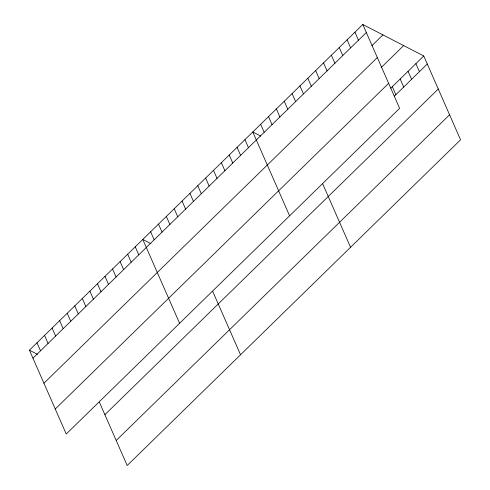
<?xml version="1.0" encoding="UTF-8"?>
<svg xmlns="http://www.w3.org/2000/svg" width="490" height="490" viewBox="0 0 490 490"><rect width="100%" height="100%" fill="white"/><g stroke="black" fill="none" stroke-linecap="round" stroke-linejoin="round"><path stroke-width="0.73" d="M362.814 24.5L399.62 108.351L66.242 434.03L29.437 350.179L362.814 24.5L423.758 55.97L460.563 139.822L127.186 465.5L99.397 402.192M32.959 358.208L366.336 32.53M371.922 45.631L382.923 34.888M43.941 383.229L377.318 57.55M381.122 67.596L403.65 45.588M55.26 409.003L388.637 83.331M390.757 88.212L423.758 55.97M394.279 96.242L427.28 64M104.885 414.699L438.268 89.021M116.204 440.479L449.581 114.801M260.845 136.128L252.797 131.975L289.602 215.821M150.828 243.604L142.78 239.445L179.591 323.296M29.437 350.179L37.479 354.331M415.9 63.651L419.422 71.675M408.041 71.326L411.569 79.356M400.183 79L403.711 87.03M392.325 86.681L395.853 94.705M354.956 32.175L358.478 40.205M347.098 39.855L350.62 47.879M339.239 47.53L342.761 55.56M331.381 55.205L334.903 63.235M323.523 62.885L327.044 70.909M315.664 70.56L319.186 78.59M307.806 78.235L311.328 86.265M299.947 85.915L303.469 93.939M292.089 93.59L295.611 101.62M322.757 183.983L350.552 247.297M284.231 101.265L287.753 109.295M276.372 108.945L279.894 116.969M268.514 116.62L272.036 124.65M260.656 124.295L264.177 132.325M244.939 139.65L248.461 147.68M237.08 147.325L240.602 155.355M229.222 155.005L232.75 163.029M221.364 162.68L224.892 170.71M213.505 170.355L217.033 178.385M205.647 178.035L209.175 186.059M197.789 185.71L201.317 193.74M189.93 193.385L193.458 201.415M182.072 201.065L185.6 209.089M212.746 291.458L240.535 354.772M174.213 208.74L177.741 216.77M166.355 216.415L169.883 224.445M158.497 224.095L162.025 232.119M150.638 231.77L154.166 239.8M135.228 246.831L138.75 254.855M127.67 254.212L131.191 262.242M120.111 261.593L123.639 269.623M112.559 268.973L116.081 277.003M105.001 276.36L108.523 284.384M97.443 283.741L100.965 291.764M89.884 291.121L93.412 299.151M82.332 298.502L85.854 306.532M74.774 305.889L78.296 313.912M67.216 313.269L70.738 321.293M59.658 320.65L63.186 328.68M52.105 328.031L55.627 336.06M44.547 335.411L48.069 343.441M36.989 342.798L40.517 350.822"/></g></svg>
